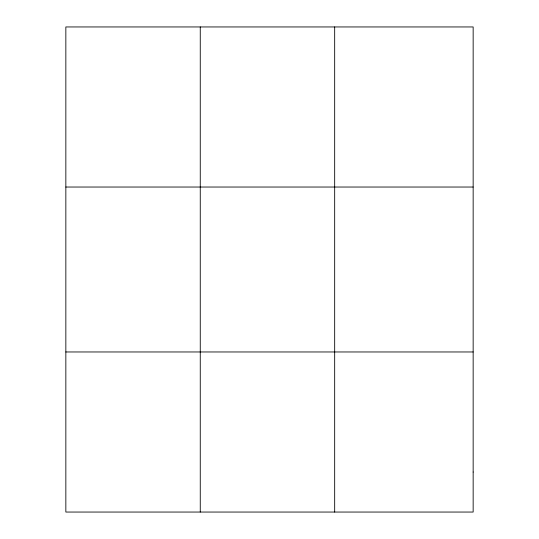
<?xml version="1.0" encoding="UTF-8"?>
<svg xmlns="http://www.w3.org/2000/svg" width="539" height="539" viewBox="0 0 539 539"><rect width="100%" height="100%" fill="white"/><g stroke="black" fill="none" stroke-linecap="round" stroke-linejoin="round"><path stroke-width="0.81" d="M200.259 26.95L200.259 512.05M334.672 26.95L334.672 512.05M65.846 187.033L473.154 187.033M65.846 351.967L473.154 351.967M473.154 472.029L473.154 512.05L65.846 512.05L65.846 26.95L473.154 26.95L473.154 472.029"/></g></svg>
